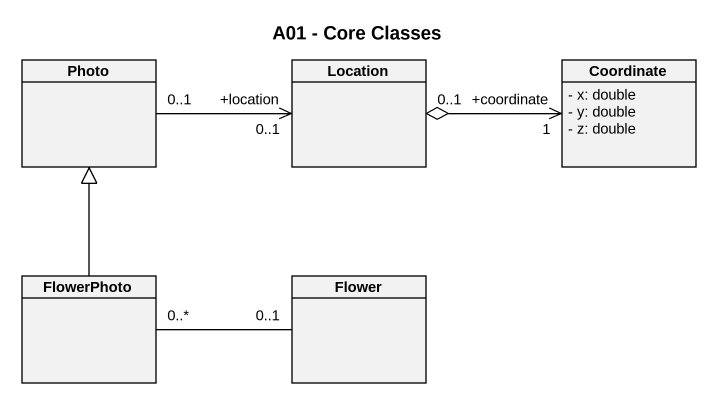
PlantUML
@startuml
title A01 - Core Classes
hide circle
hide empty members
skinparam classAttributeIconSize 0
class Photo
class Location
class Coordinate {
  - x: double
  - y: double
  - z: double
}
class FlowerPhoto
class Flower
Photo "0..1" -right-> "+location\n0..1" Location
Location "0..1" o-right-> "+coordinate\n1" Coordinate
FlowerPhoto -up-|> Photo
FlowerPhoto "0..*" -right- "0..1" Flower
@enduml
